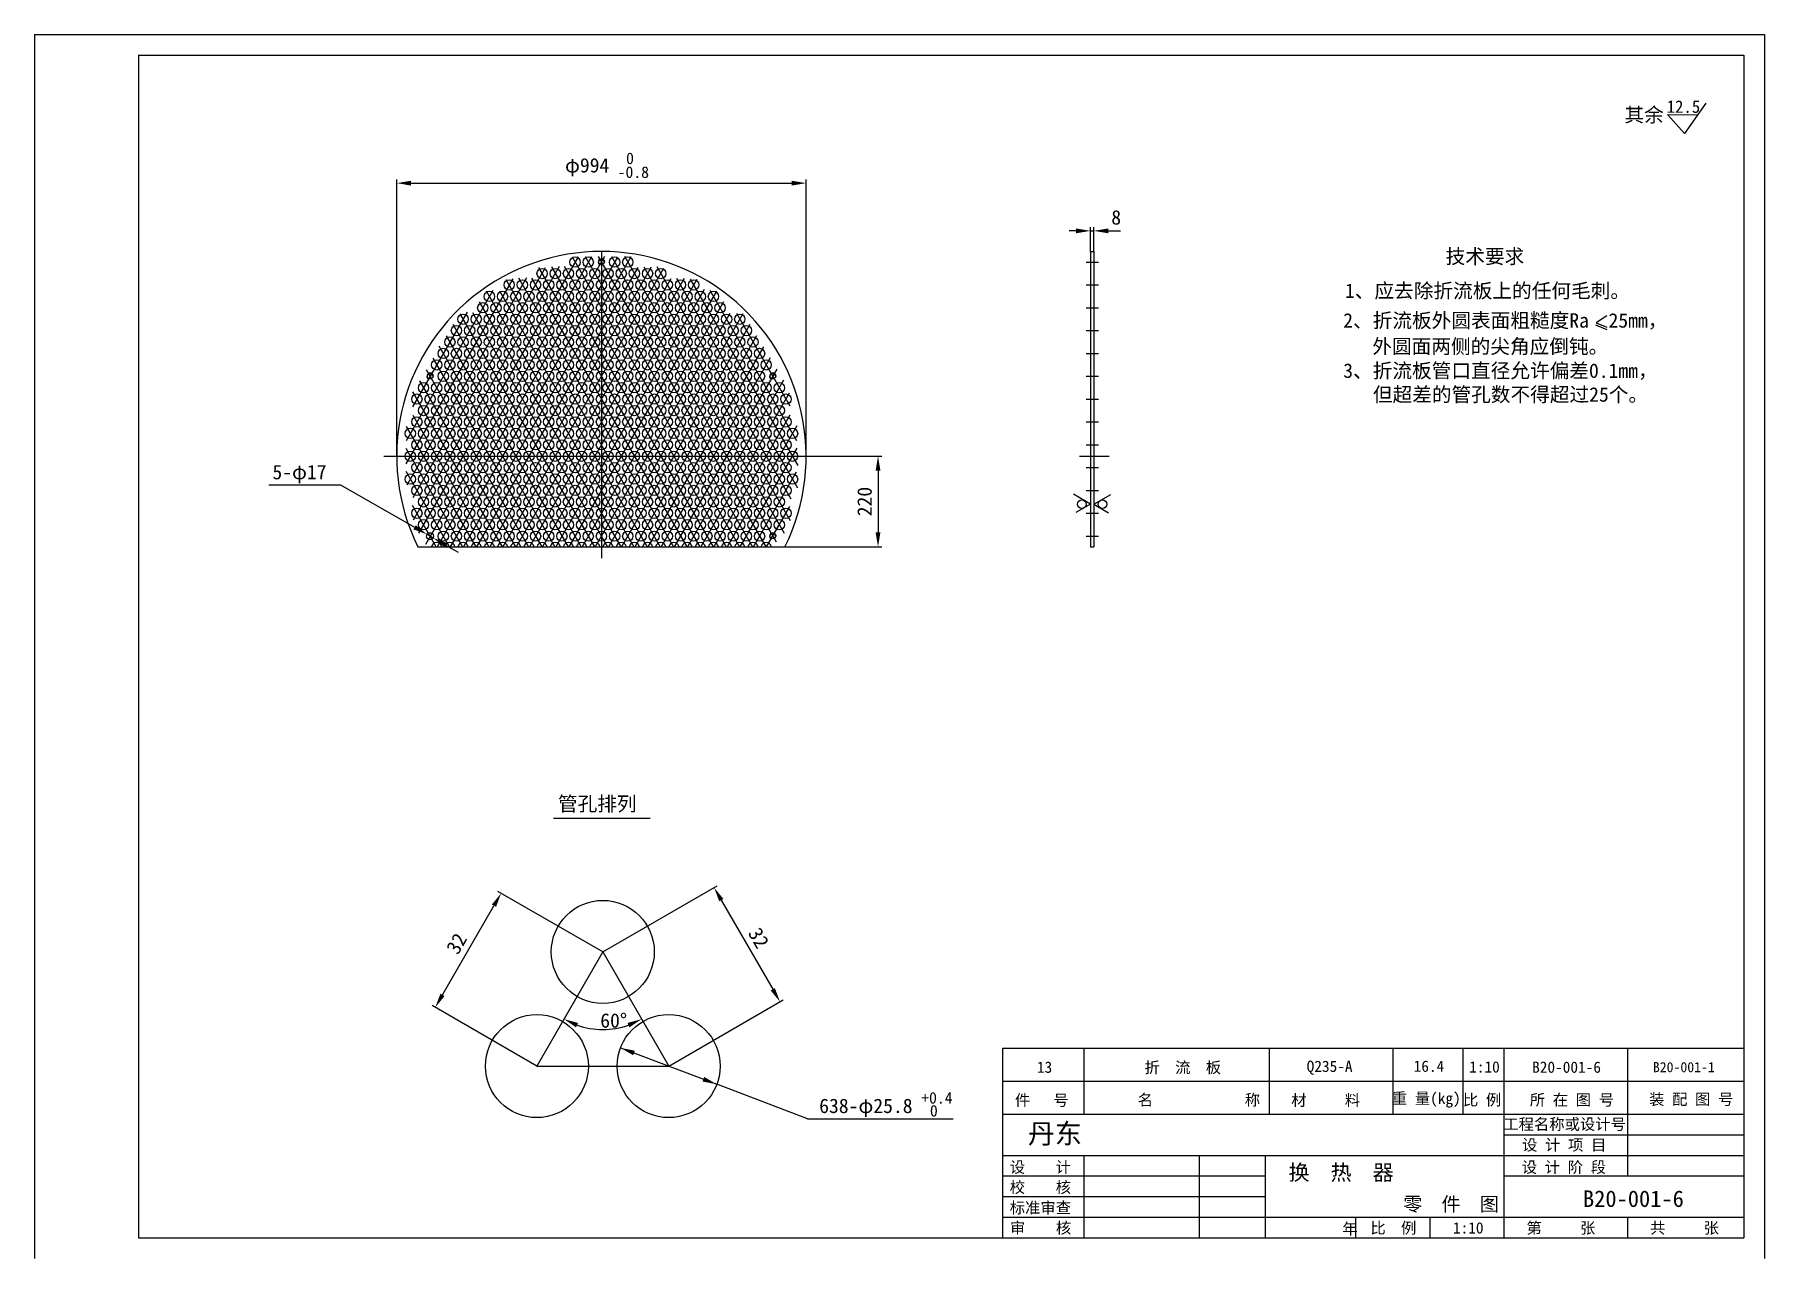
# Model space of a CAD drawing. Extents: x -6305 to 2454, y -6155 to 5940.
# Drawn here: x -1746 to 2454, y -3582 to -612 of the extents above; entities that cross this region are included whole.
import ezdxf

# ---------------------------------------------------------------- set-up
doc = ezdxf.new("R2010")
doc.units = 0
doc.header["$LTSCALE"] = 50
doc.header["$MEASUREMENT"] = 0
doc.linetypes.add('CENTER', pattern=[50.8, 31.75, -6.35, 6.35, -6.35])
doc.layers.get('0').update_dxf_attribs({"linetype": 'CONTINUOUS'})
doc.layers.get('DEFPOINTS').update_dxf_attribs({"linetype": 'CONTINUOUS'})
doc.styles.add('CZJ', font='SIMFANG.TTF')
doc.styles.get("Standard").update_dxf_attribs({"font": 'SIMFANG.TTF'})
doc.styles.add('style1', font='SIMFANG.TTF')
doc.styles.add('yu', font='SIMKAI.TTF')
doc.dimstyles.get("Standard").update_dxf_attribs({"dimtxt": 35, "dimasz": 35, "dimexe": 10, "dimexo": 0, "dimgap": 5, "dimtad": 1, "dimdec": 0, "dimzin": 0, "dimdsep": 46, "dimtxsty": 'Standard', "dimcen": 0.09, "dimadec": 0, "dimazin": 0, "dimtfac": 1, "dimtdec": 0, "dimtofl": 0, "dimtmove": 0, "dimatfit": 3, "dimfxl": 0, "dimtolj": 1, "dimtzin": 0, "dimarcsym": 0})

# ---------------------------------------------------------------- blocks, each defined once
blk = doc.blocks.new('*D79')
at = {"color": 0, "lineweight": -2}
for p, q in [((126.9, -1634.9), (310.5, -1634.9)), ((301.5, -1669.9), (301.5, -1819.9)), ((75.6, -1854.9), (310.5, -1854.9))]:
    blk.add_line(p, q, dxfattribs=at)
at = {"color": 0}
for points in [[(295.7, -1669.9), (307.3, -1669.9), (301.5, -1634.9)], [(295.7, -1819.9), (307.3, -1819.9), (301.5, -1854.9)]]:
    blk.add_solid(points, dxfattribs=at)
at = {"layer": 'DEFPOINTS', "color": 0}
for p in [(126.9, -1634.9), (75.6, -1854.9), (301.5, -1854.9)]:
    blk.add_point(p, dxfattribs=at)
at = {"color": 0, "insert": (269, -1744.9), "char_height": 35, "attachment_point": 5, "rotation": 90, "style": 'yu'}
blk.add_mtext('\\A1;220', dxfattribs=at)

msp = doc.modelspace()

# ---------------------------------------------------------------- linework, layer by layer
at = {"color": 2}
for p, q in [((-1746.4, -611.7), (2453.6, -611.7)), ((-1746.4, -611.7), (-1746.4, -3581.7)), ((2453.6, -611.7), (2453.6, -3581.7)), ((2311.1, -777.8), (2259.7, -851.7)), ((2218.5, -805.9), (2259.7, -851.7)), ((2218.5, -805.9), (2291.5, -806)), ((801.1, -3071.7), (801.1, -3231.7)), ((1251.1, -3071.7), (1251.1, -3231.7)), ((1551.1, -3071.7), (1551.1, -3231.7)), ((1721.4, -3071.7), (1721.4, -3231.7)), ((1821.1, -3071.7), (1821.1, -3231.7)), ((2121.1, -3071.7), (2121.1, -3231.7)), ((603.6, -3151.7), (2403.6, -3151.7)), ((1821.1, -3231.7), (1821.1, -3531.7)), ((2121.1, -3231.7), (2121.1, -3381.7)), ((1821.1, -3281.7), (2403.6, -3281.7)), ((603.6, -3331.7), (2403.6, -3331.7)), ((801.1, -3331.7), (801.1, -3531.7)), ((1081.1, -3331.7), (1081.1, -3531.7)), ((1241.1, -3331.7), (1241.1, -3531.7)), ((603.6, -3381.7), (1241.1, -3381.7)), ((1821.1, -3381.7), (2403.6, -3381.7)), ((603.6, -3431.7), (1241.1, -3431.7)), ((603.6, -3481.7), (2403.6, -3481.7)), ((1461.1, -3481.7), (1461.1, -3531.7)), ((1641.1, -3481.7), (1641.1, -3531.7)), ((2121.1, -3481.7), (2121.1, -3531.7))]:
    msp.add_line(p, q, dxfattribs=at)
at = {"color": 1}
for p, q in [((-1493.9, -661.7), (2403.6, -661.7)), ((-1493.9, -661.7), (-1493.9, -3531.7)), ((2403.6, -661.7), (2403.6, -3531.7)), ((817.4, -1137.9), (817.4, -1854.9)), ((817.4, -1137.9), (825.4, -1137.9)), ((825.4, -1137.9), (825.4, -1854.9)), ((-815.7, -1854.9), (75.6, -1854.9)), ((817.4, -1854.9), (825.4, -1854.9)), ((603.6, -3071.7), (2403.6, -3071.7)), ((603.6, -3071.7), (603.6, -3531.7)), ((603.6, -3231.7), (2403.6, -3231.7)), ((-1493.9, -3531.7), (2403.6, -3531.7)), ((601.1, -3531.7), (2403.6, -3531.7)), ((601.1, -3531.7), (2403.6, -3531.7))]:
    msp.add_line(p, q, dxfattribs=at)
at = {"color": 4}
for p, q in [((-867.1, -1634.9), (-867.1, -963.1)), ((126.9, -1634.9), (126.9, -963.1)), ((-832.1, -972.1), (91.9, -972.1)), ((782.4, -1088), (765.3, -1088)), ((817.4, -1137.9), (817.4, -1079)), ((817.4, -1088), (825.4, -1088)), ((825.4, -1137.9), (825.4, -1079)), ((860.4, -1088), (890, -1088)), ((-472.4, -1174.7), (-827.5, -1789.7)), ((-426.7, -1151), (-813.9, -1821.7)), ((-394.5, -1150.7), (-797.6, -1848.8)), ((-362.3, -1150.2), (-769.1, -1854.9)), ((-331, -1151.5), (-737.1, -1854.9)), ((-298.9, -1151.3), (-705.1, -1854.9)), ((-491.3, -1175.5), (-99.1, -1854.9)), ((-460.4, -1173.5), (-67.1, -1854.9)), ((-441.3, -1151.3), (-35.1, -1854.9)), ((-409.7, -1150.5), (-3.1, -1854.9)), ((-377.7, -1150.5), (28.9, -1854.9)), ((-345.8, -1150.3), (53.9, -1842.6)), ((-314.2, -1149.7), (73.9, -1821.9)), ((-267.5, -1175.2), (88.2, -1791.2)), ((-235.8, -1174.6), (89.4, -1737.9)), ((806.6, -1163.7), (836.6, -1163.7)), ((-585.5, -1204.3), (-844.7, -1653.3)), ((-552.3, -1202.3), (-842.5, -1704.9)), ((-506.3, -1178), (-828.2, -1735.5)), ((-281.6, -1176.7), (-673.1, -1854.9)), ((-249.3, -1176.3), (-641.1, -1854.9)), ((-219, -1179.2), (-609.1, -1854.9)), ((-601.9, -1205.7), (-227.1, -1854.9)), ((-201.4, -1204.2), (-577.1, -1854.9)), ((-571.8, -1202.3), (-195.1, -1854.9)), ((-168.9, -1203.3), (-545.1, -1854.9)), ((-539.7, -1202.6), (-163.1, -1854.9)), ((-522.5, -1176.8), (-131.1, -1854.9)), ((-138.3, -1205.7), (-513.1, -1854.9)), ((-187.7, -1202.4), (106.1, -1711.4)), ((-154.3, -1204.9), (106.8, -1657.2)), ((-634, -1233), (-844.5, -1597.4)), ((-666.6, -1259.9), (-323.1, -1854.9)), ((-650, -1233.2), (-291.1, -1854.9)), ((-617.7, -1233.6), (-259.1, -1854.9)), ((-120.3, -1229.9), (-481.1, -1854.9)), ((-90.7, -1234.1), (-449.1, -1854.9)), ((-106.8, -1231.8), (103.8, -1596.6)), ((806.6, -1219.2), (836.6, -1219.2)), ((-696.4, -1285.6), (-829, -1515.3)), ((-713.8, -1288.9), (-387.1, -1854.9)), ((-683.2, -1286.4), (-355.1, -1854.9)), ((-73.9, -1260.5), (-417.1, -1854.9)), ((-58, -1288.4), (-385.1, -1854.9)), ((-26.4, -1289), (-353.1, -1854.9)), ((-42.3, -1288), (87.5, -1512.9)), ((806.6, -1274.6), (836.6, -1274.6)), ((-747, -1342.3), (-451.1, -1854.9)), ((-731.1, -1314.3), (-419.1, -1854.9)), ((-9.7, -1315.5), (-321.1, -1854.9)), ((6.5, -1342.9), (-289.1, -1854.9)), ((806.6, -1330), (836.6, -1330)), ((-764.6, -1367.3), (-483.1, -1854.9)), ((23.2, -1369.3), (-257.1, -1854.9)), ((806.6, -1385.5), (836.6, -1385.5)), ((-795.4, -1424.8), (-547.1, -1854.9)), ((-779.5, -1396.9), (-515.1, -1854.9)), ((39.9, -1395.9), (-225.1, -1854.9)), ((55.9, -1423.6), (-193.1, -1854.9)), ((-811.6, -1452.2), (-579.1, -1854.9)), ((72.3, -1450.6), (-161.1, -1854.9)), ((806.6, -1440.9), (836.6, -1440.9)), ((-828.5, -1478.2), (-611.1, -1854.9)), ((86.1, -1482.2), (-129.1, -1854.9)), ((806.6, -1496.3), (836.6, -1496.3)), ((-827.6, -1535.3), (-643.1, -1854.9)), ((87.5, -1535.2), (-97.1, -1854.9)), ((806.6, -1551.7), (836.6, -1551.7)), ((-843.9, -1562.4), (-675.1, -1854.9)), ((104.3, -1561.5), (-65.1, -1854.9)), ((-845.2, -1615.6), (-707.1, -1854.9)), ((-33.1, -1854.9), (105.4, -1615)), ((806.6, -1607.2), (836.6, -1607.2)), ((-739.1, -1854.9), (-844.5, -1672.3)), ((-1.1, -1854.9), (103.8, -1673.1)), ((806.6, -1662.6), (836.6, -1662.6)), ((-1177.6, -1704.4), (-1003.6, -1704.4)), ((-1003.6, -1704.4), (-823.8, -1807.3)), ((806.6, -1718), (836.6, -1718)), ((-771.1, -1854.9), (-829, -1754.4)), ((30.9, -1854.9), (87.5, -1756.8)), ((817.4, -1751), (776.4, -1727.3)), ((817.4, -1751), (781.5, -1771.7)), ((825.4, -1751.3), (866.5, -1727.6)), ((825.4, -1751.3), (861.3, -1772.1)), ((806.6, -1773.4), (836.6, -1773.4)), ((-778.7, -1833.1), (-793.4, -1824.6)), ((806.6, -1828.9), (836.6, -1828.9)), ((-748.3, -1850.5), (-717.9, -1867.8)), ((-486.1, -2513.2), (-251.6, -2513.2)), ((-366.8, -2837.8), (-88.7, -2677.3)), ((-756, -2942.2), (-631, -2725.7)), ((-366.8, -2837.8), (-621.3, -2690.9)), ((-79, -2712.1), (46, -2928.6)), ((-366.8, -2837.8), (-526.8, -3115)), ((-366.8, -2837.8), (-206.8, -3115)), ((-526.8, -3115), (-781.3, -2968)), ((-206.8, -3115), (71.3, -2954.4)), ((-323.7, -3070.8), (-89.9, -3159.2)), ((-526.8, -3115), (-206.8, -3115)), ((130.6, -3242.6), (-89.9, -3159.2)), ((130.6, -3242.6), (483.6, -3242.6))]:
    msp.add_line(p, q, dxfattribs=at)
at = {"color": 2, "linetype": 'CENTER', "ltscale": 5}
for p, q in [((-370.1, -1137.9), (-370.1, -1882.1)), ((-898.1, -1634.9), (158, -1634.9)), ((790.6, -1634.9), (862.5, -1634.9))]:
    msp.add_line(p, q, dxfattribs=at)
at = {"color": 2, "lineweight": 30}
for p, q in [((2071.1, -1294.5), (2045.5, -1311.3)), ((2043.6, -1316), (2071.1, -1327.1)), ((2045.5, -1311.3), (2071.1, -1321.7))]:
    msp.add_line(p, q, dxfattribs=at)
at = {"color": 1}
for centre, radius in [((-434.1, -1163.7), 12.5), ((-402.1, -1163.7), 12.5), ((-370.1, -1163.7), 6.5), ((-338.1, -1163.7), 12.5), ((-306.1, -1163.7), 12.5), ((-594.1, -1219.2), 12.5), ((-562.1, -1219.2), 12.5), ((-530.1, -1219.2), 12.5), ((-514.1, -1191.5), 12.5), ((-498.1, -1219.2), 12.5), ((-482.1, -1191.5), 12.5), ((-466.1, -1219.2), 12.5), ((-450.1, -1191.5), 12.5), ((-434.1, -1219.2), 12.5), ((-418.1, -1191.5), 12.5), ((-402.1, -1219.2), 12.5), ((-386.1, -1191.5), 12.5), ((-370.1, -1219.2), 12.5), ((-354.1, -1191.5), 12.5), ((-338.1, -1219.2), 12.5), ((-322.1, -1191.5), 12.5), ((-306.1, -1219.2), 12.5), ((-290.1, -1191.5), 12.5), ((-274.1, -1219.2), 12.5), ((-258.1, -1191.5), 12.5), ((-242.1, -1219.2), 12.5), ((-226.1, -1191.5), 12.5), ((-210.1, -1219.2), 12.5), ((-178.1, -1219.2), 12.5), ((-146.1, -1219.2), 12.5), ((-642.1, -1246.9), 12.5), ((-610.1, -1246.9), 12.5), ((-578.1, -1246.9), 12.5), ((-546.1, -1246.9), 12.5), ((-514.1, -1246.9), 12.5), ((-482.1, -1246.9), 12.5), ((-450.1, -1246.9), 12.5), ((-418.1, -1246.9), 12.5), ((-386.1, -1246.9), 12.5), ((-354.1, -1246.9), 12.5), ((-322.1, -1246.9), 12.5), ((-290.1, -1246.9), 12.5), ((-258.1, -1246.9), 12.5), ((-226.1, -1246.9), 12.5), ((-194.1, -1246.9), 12.5), ((-162.1, -1246.9), 12.5), ((-130.1, -1246.9), 12.5), ((-98.1, -1246.9), 12.5), ((-706.1, -1302.3), 12.5), ((-674.1, -1302.3), 12.5), ((-658.1, -1274.6), 12.5), ((-642.1, -1302.3), 12.5), ((-626.1, -1274.6), 12.5), ((-610.1, -1302.3), 12.5), ((-594.1, -1274.6), 12.5), ((-578.1, -1302.3), 12.5), ((-562.1, -1274.6), 12.5), ((-546.1, -1302.3), 12.5), ((-530.1, -1274.6), 12.5), ((-514.1, -1302.3), 12.5), ((-498.1, -1274.6), 12.5), ((-482.1, -1302.3), 12.5), ((-466.1, -1274.6), 12.5), ((-450.1, -1302.3), 12.5), ((-434.1, -1274.6), 12.5), ((-418.1, -1302.3), 12.5), ((-402.1, -1274.6), 12.5), ((-386.1, -1302.3), 12.5), ((-370.1, -1274.6), 12.5), ((-354.1, -1302.3), 12.5), ((-338.1, -1274.6), 12.5), ((-322.1, -1302.3), 12.5), ((-306.1, -1274.6), 12.5), ((-290.1, -1302.3), 12.5), ((-274.1, -1274.6), 12.5), ((-258.1, -1302.3), 12.5), ((-242.1, -1274.6), 12.5), ((-226.1, -1302.3), 12.5), ((-210.1, -1274.6), 12.5), ((-194.1, -1302.3), 12.5), ((-178.1, -1274.6), 12.5), ((-162.1, -1302.3), 12.5), ((-146.1, -1274.6), 12.5), ((-130.1, -1302.3), 12.5), ((-114.1, -1274.6), 12.5), ((-98.1, -1302.3), 12.5), ((-82.1, -1274.6), 12.5), ((-66.1, -1302.3), 12.5), ((-34.1, -1302.3), 12.5), ((-722.1, -1330), 12.5), ((-690.1, -1330), 12.5), ((-658.1, -1330), 12.5), ((-626.1, -1330), 12.5), ((-594.1, -1330), 12.5), ((-562.1, -1330), 12.5), ((-530.1, -1330), 12.5), ((-498.1, -1330), 12.5), ((-466.1, -1330), 12.5), ((-434.1, -1330), 12.5), ((-402.1, -1330), 12.5), ((-370.1, -1330), 12.5), ((-338.1, -1330), 12.5), ((-306.1, -1330), 12.5), ((-274.1, -1330), 12.5), ((-242.1, -1330), 12.5), ((-210.1, -1330), 12.5), ((-178.1, -1330), 12.5), ((-146.1, -1330), 12.5), ((-114.1, -1330), 12.5), ((-82.1, -1330), 12.5), ((-50.1, -1330), 12.5), ((-18.1, -1330), 12.5), ((-754.1, -1385.5), 12.5), ((-738.1, -1357.7), 12.5), ((-722.1, -1385.5), 12.5), ((-706.1, -1357.7), 12.5), ((-690.1, -1385.5), 12.5), ((-674.1, -1357.7), 12.5), ((-658.1, -1385.5), 12.5), ((-642.1, -1357.7), 12.5), ((-626.1, -1385.5), 12.5), ((-610.1, -1357.7), 12.5), ((-594.1, -1385.5), 12.5), ((-578.1, -1357.7), 12.5), ((-562.1, -1385.5), 12.5), ((-546.1, -1357.7), 12.5), ((-530.1, -1385.5), 12.5), ((-514.1, -1357.7), 12.5), ((-498.1, -1385.5), 12.5), ((-482.1, -1357.7), 12.5), ((-466.1, -1385.5), 12.5), ((-450.1, -1357.7), 12.5), ((-434.1, -1385.5), 12.5), ((-418.1, -1357.7), 12.5), ((-402.1, -1385.5), 12.5), ((-386.1, -1357.7), 12.5), ((-370.1, -1385.5), 12.5), ((-354.1, -1357.7), 12.5), ((-338.1, -1385.5), 12.5), ((-322.1, -1357.7), 12.5), ((-306.1, -1385.5), 12.5), ((-290.1, -1357.7), 12.5), ((-274.1, -1385.5), 12.5), ((-258.1, -1357.7), 12.5), ((-242.1, -1385.5), 12.5), ((-226.1, -1357.7), 12.5), ((-210.1, -1385.5), 12.5), ((-194.1, -1357.7), 12.5), ((-178.1, -1385.5), 12.5), ((-162.1, -1357.7), 12.5), ((-146.1, -1385.5), 12.5), ((-130.1, -1357.7), 12.5), ((-114.1, -1385.5), 12.5), ((-98.1, -1357.7), 12.5), ((-82.1, -1385.5), 12.5), ((-66.1, -1357.7), 12.5), ((-50.1, -1385.5), 12.5), ((-34.1, -1357.7), 12.5), ((-18.1, -1385.5), 12.5), ((-2.1, -1357.7), 12.5), ((13.9, -1385.5), 12.5), ((-770.1, -1413.2), 12.5), ((-738.1, -1413.2), 12.5), ((-706.1, -1413.2), 12.5), ((-674.1, -1413.2), 12.5), ((-642.1, -1413.2), 12.5), ((-610.1, -1413.2), 12.5), ((-578.1, -1413.2), 12.5), ((-546.1, -1413.2), 12.5), ((-514.1, -1413.2), 12.5), ((-482.1, -1413.2), 12.5), ((-450.1, -1413.2), 12.5), ((-418.1, -1413.2), 12.5), ((-386.1, -1413.2), 12.5), ((-354.1, -1413.2), 12.5), ((-322.1, -1413.2), 12.5), ((-290.1, -1413.2), 12.5), ((-258.1, -1413.2), 12.5), ((-226.1, -1413.2), 12.5), ((-194.1, -1413.2), 12.5), ((-162.1, -1413.2), 12.5), ((-130.1, -1413.2), 12.5), ((-98.1, -1413.2), 12.5), ((-66.1, -1413.2), 12.5), ((-34.1, -1413.2), 12.5), ((-2.1, -1413.2), 12.5), ((29.9, -1413.2), 12.5), ((-802.1, -1468.6), 12.5), ((-786.1, -1440.9), 6.5), ((-770.1, -1468.6), 12.5), ((-754.1, -1440.9), 12.5), ((-738.1, -1468.6), 12.5), ((-722.1, -1440.9), 12.5), ((-706.1, -1468.6), 12.5), ((-690.1, -1440.9), 12.5), ((-674.1, -1468.6), 12.5), ((-658.1, -1440.9), 12.5), ((-642.1, -1468.6), 12.5), ((-626.1, -1440.9), 12.5), ((-610.1, -1468.6), 12.5), ((-594.1, -1440.9), 12.5), ((-578.1, -1468.6), 12.5), ((-562.1, -1440.9), 12.5), ((-546.1, -1468.6), 12.5), ((-530.1, -1440.9), 12.5), ((-514.1, -1468.6), 12.5), ((-498.1, -1440.9), 12.5), ((-482.1, -1468.6), 12.5), ((-466.1, -1440.9), 12.5), ((-450.1, -1468.6), 12.5), ((-434.1, -1440.9), 12.5), ((-418.1, -1468.6), 12.5), ((-402.1, -1440.9), 12.5), ((-386.1, -1468.6), 12.5), ((-370.1, -1440.9), 12.5), ((-354.1, -1468.6), 12.5), ((-338.1, -1440.9), 12.5), ((-322.1, -1468.6), 12.5), ((-306.1, -1440.9), 12.5), ((-290.1, -1468.6), 12.5), ((-274.1, -1440.9), 12.5), ((-258.1, -1468.6), 12.5), ((-242.1, -1440.9), 12.5), ((-226.1, -1468.6), 12.5), ((-210.1, -1440.9), 12.5), ((-194.1, -1468.6), 12.5), ((-178.1, -1440.9), 12.5), ((-162.1, -1468.6), 12.5), ((-146.1, -1440.9), 12.5), ((-130.1, -1468.6), 12.5), ((-114.1, -1440.9), 12.5), ((-98.1, -1468.6), 12.5), ((-82.1, -1440.9), 12.5), ((-66.1, -1468.6), 12.5), ((-50.1, -1440.9), 12.5), ((-34.1, -1468.6), 12.5), ((-18.1, -1440.9), 12.5), ((-2.1, -1468.6), 12.5), ((13.9, -1440.9), 12.5), ((29.9, -1468.6), 12.5), ((45.9, -1440.9), 6.5), ((61.9, -1468.6), 12.5), ((-818.1, -1496.3), 12.5), ((-802.1, -1524), 12.5), ((-786.1, -1496.3), 12.5), ((-770.1, -1524), 12.5), ((-754.1, -1496.3), 12.5), ((-738.1, -1524), 12.5), ((-722.1, -1496.3), 12.5), ((-706.1, -1524), 12.5), ((-690.1, -1496.3), 12.5), ((-674.1, -1524), 12.5), ((-658.1, -1496.3), 12.5), ((-642.1, -1524), 12.5), ((-626.1, -1496.3), 12.5), ((-610.1, -1524), 12.5), ((-594.1, -1496.3), 12.5), ((-578.1, -1524), 12.5), ((-562.1, -1496.3), 12.5), ((-546.1, -1524), 12.5), ((-530.1, -1496.3), 12.5), ((-514.1, -1524), 12.5), ((-498.1, -1496.3), 12.5), ((-482.1, -1524), 12.5), ((-466.1, -1496.3), 12.5), ((-450.1, -1524), 12.5), ((-434.1, -1496.3), 12.5), ((-418.1, -1524), 12.5), ((-402.1, -1496.3), 12.5), ((-386.1, -1524), 12.5), ((-370.1, -1496.3), 12.5), ((-354.1, -1524), 12.5), ((-338.1, -1496.3), 12.5), ((-322.1, -1524), 12.5), ((-306.1, -1496.3), 12.5), ((-290.1, -1524), 12.5), ((-274.1, -1496.3), 12.5), ((-258.1, -1524), 12.5), ((-242.1, -1496.3), 12.5), ((-226.1, -1524), 12.5), ((-210.1, -1496.3), 12.5), ((-194.1, -1524), 12.5), ((-178.1, -1496.3), 12.5), ((-162.1, -1524), 12.5), ((-146.1, -1496.3), 12.5), ((-130.1, -1524), 12.5), ((-114.1, -1496.3), 12.5), ((-98.1, -1524), 12.5), ((-82.1, -1496.3), 12.5), ((-66.1, -1524), 12.5), ((-50.1, -1496.3), 12.5), ((-34.1, -1524), 12.5), ((-18.1, -1496.3), 12.5), ((-2.1, -1524), 12.5), ((13.9, -1496.3), 12.5), ((29.9, -1524), 12.5), ((45.9, -1496.3), 12.5), ((61.9, -1524), 12.5), ((77.9, -1496.3), 12.5), ((-818.1, -1551.7), 12.5), ((-786.1, -1551.7), 12.5), ((-754.1, -1551.7), 12.5), ((-722.1, -1551.7), 12.5), ((-690.1, -1551.7), 12.5), ((-658.1, -1551.7), 12.5), ((-626.1, -1551.7), 12.5), ((-594.1, -1551.7), 12.5), ((-562.1, -1551.7), 12.5), ((-530.1, -1551.7), 12.5), ((-498.1, -1551.7), 12.5), ((-466.1, -1551.7), 12.5), ((-434.1, -1551.7), 12.5), ((-402.1, -1551.7), 12.5), ((-370.1, -1551.7), 12.5), ((-338.1, -1551.7), 12.5), ((-306.1, -1551.7), 12.5), ((-274.1, -1551.7), 12.5), ((-242.1, -1551.7), 12.5), ((-210.1, -1551.7), 12.5), ((-178.1, -1551.7), 12.5), ((-146.1, -1551.7), 12.5), ((-114.1, -1551.7), 12.5), ((-82.1, -1551.7), 12.5), ((-50.1, -1551.7), 12.5), ((-18.1, -1551.7), 12.5), ((13.9, -1551.7), 12.5), ((45.9, -1551.7), 12.5), ((77.9, -1551.7), 12.5), ((-834.1, -1579.4), 12.5), ((-818.1, -1607.2), 12.5), ((-802.1, -1579.4), 12.5), ((-786.1, -1607.2), 12.5), ((-770.1, -1579.4), 12.5), ((-754.1, -1607.2), 12.5), ((-738.1, -1579.4), 12.5), ((-722.1, -1607.2), 12.5), ((-706.1, -1579.4), 12.5), ((-690.1, -1607.2), 12.5), ((-674.1, -1579.4), 12.5), ((-658.1, -1607.2), 12.5), ((-642.1, -1579.4), 12.5), ((-626.1, -1607.2), 12.5), ((-610.1, -1579.4), 12.5), ((-594.1, -1607.2), 12.5), ((-578.1, -1579.4), 12.5), ((-562.1, -1607.2), 12.5), ((-546.1, -1579.4), 12.5), ((-530.1, -1607.2), 12.5), ((-514.1, -1579.4), 12.5), ((-498.1, -1607.2), 12.5), ((-482.1, -1579.4), 12.5), ((-466.1, -1607.2), 12.5), ((-450.1, -1579.4), 12.5), ((-434.1, -1607.2), 12.5), ((-418.1, -1579.4), 12.5), ((-402.1, -1607.2), 12.5), ((-386.1, -1579.4), 12.5), ((-370.1, -1607.2), 12.5), ((-354.1, -1579.4), 12.5), ((-338.1, -1607.2), 12.5), ((-322.1, -1579.4), 12.5), ((-306.1, -1607.2), 12.5), ((-290.1, -1579.4), 12.5), ((-274.1, -1607.2), 12.5), ((-258.1, -1579.4), 12.5), ((-242.1, -1607.2), 12.5), ((-226.1, -1579.4), 12.5), ((-210.1, -1607.2), 12.5), ((-194.1, -1579.4), 12.5), ((-178.1, -1607.2), 12.5), ((-162.1, -1579.4), 12.5), ((-146.1, -1607.2), 12.5), ((-130.1, -1579.4), 12.5), ((-114.1, -1607.2), 12.5), ((-98.1, -1579.4), 12.5), ((-82.1, -1607.2), 12.5), ((-66.1, -1579.4), 12.5), ((-50.1, -1607.2), 12.5), ((-34.1, -1579.4), 12.5), ((-18.1, -1607.2), 12.5), ((-2.1, -1579.4), 12.5), ((13.9, -1607.2), 12.5), ((29.9, -1579.4), 12.5), ((45.9, -1607.2), 12.5), ((61.9, -1579.4), 12.5), ((77.9, -1607.2), 12.5), ((93.9, -1579.4), 12.5), ((-834.1, -1634.9), 12.5), ((-802.1, -1634.9), 12.5), ((-770.1, -1634.9), 12.5), ((-738.1, -1634.9), 12.5), ((-706.1, -1634.9), 12.5), ((-674.1, -1634.9), 12.5), ((-642.1, -1634.9), 12.5), ((-610.1, -1634.9), 12.5), ((-578.1, -1634.9), 12.5), ((-546.1, -1634.9), 12.5), ((-514.1, -1634.9), 12.5), ((-482.1, -1634.9), 12.5), ((-450.1, -1634.9), 12.5), ((-418.1, -1634.9), 12.5), ((-386.1, -1634.9), 12.5), ((-354.1, -1634.9), 12.5), ((-322.1, -1634.9), 12.5), ((-290.1, -1634.9), 12.5), ((-258.1, -1634.9), 12.5), ((-226.1, -1634.9), 12.5), ((-194.1, -1634.9), 12.5), ((-162.1, -1634.9), 12.5), ((-130.1, -1634.9), 12.5), ((-98.1, -1634.9), 12.5), ((-66.1, -1634.9), 12.5), ((-34.1, -1634.9), 12.5), ((-2.1, -1634.9), 12.5), ((29.9, -1634.9), 12.5), ((61.9, -1634.9), 12.5), ((93.9, -1634.9), 12.5), ((-834.1, -1690.3), 12.5), ((-818.1, -1662.6), 12.5), ((-802.1, -1690.3), 12.5), ((-786.1, -1662.6), 12.5), ((-770.1, -1690.3), 12.5), ((-754.1, -1662.6), 12.5), ((-738.1, -1690.3), 12.5), ((-722.1, -1662.6), 12.5), ((-706.1, -1690.3), 12.5), ((-690.1, -1662.6), 12.5), ((-674.1, -1690.3), 12.5), ((-658.1, -1662.6), 12.5), ((-642.1, -1690.3), 12.5), ((-626.1, -1662.6), 12.5), ((-610.1, -1690.3), 12.5), ((-594.1, -1662.6), 12.5), ((-578.1, -1690.3), 12.5), ((-562.1, -1662.6), 12.5), ((-546.1, -1690.3), 12.5), ((-530.1, -1662.6), 12.5), ((-514.1, -1690.3), 12.5), ((-498.1, -1662.6), 12.5), ((-482.1, -1690.3), 12.5), ((-466.1, -1662.6), 12.5), ((-450.1, -1690.3), 12.5), ((-434.1, -1662.6), 12.5), ((-418.1, -1690.3), 12.5), ((-402.1, -1662.6), 12.5), ((-386.1, -1690.3), 12.5), ((-370.1, -1662.6), 12.5), ((-354.1, -1690.3), 12.5), ((-338.1, -1662.6), 12.5), ((-322.1, -1690.3), 12.5), ((-306.1, -1662.6), 12.5), ((-290.1, -1690.3), 12.5), ((-274.1, -1662.6), 12.5), ((-258.1, -1690.3), 12.5), ((-242.1, -1662.6), 12.5), ((-226.1, -1690.3), 12.5), ((-210.1, -1662.6), 12.5), ((-194.1, -1690.3), 12.5), ((-178.1, -1662.6), 12.5), ((-162.1, -1690.3), 12.5), ((-146.1, -1662.6), 12.5), ((-130.1, -1690.3), 12.5), ((-114.1, -1662.6), 12.5), ((-98.1, -1690.3), 12.5), ((-82.1, -1662.6), 12.5), ((-66.1, -1690.3), 12.5), ((-50.1, -1662.6), 12.5), ((-34.1, -1690.3), 12.5), ((-18.1, -1662.6), 12.5), ((-2.1, -1690.3), 12.5), ((13.9, -1662.6), 12.5), ((29.9, -1690.3), 12.5), ((45.9, -1662.6), 12.5), ((61.9, -1690.3), 12.5), ((77.9, -1662.6), 12.5), ((93.9, -1690.3), 12.5), ((-818.1, -1718), 12.5), ((-786.1, -1718), 12.5), ((-754.1, -1718), 12.5), ((-722.1, -1718), 12.5), ((-690.1, -1718), 12.5), ((-658.1, -1718), 12.5), ((-626.1, -1718), 12.5), ((-594.1, -1718), 12.5), ((-562.1, -1718), 12.5), ((-530.1, -1718), 12.5), ((-498.1, -1718), 12.5), ((-466.1, -1718), 12.5), ((-434.1, -1718), 12.5), ((-402.1, -1718), 12.5), ((-370.1, -1718), 12.5), ((-338.1, -1718), 12.5), ((-306.1, -1718), 12.5), ((-274.1, -1718), 12.5), ((-242.1, -1718), 12.5), ((-210.1, -1718), 12.5), ((-178.1, -1718), 12.5), ((-146.1, -1718), 12.5), ((-114.1, -1718), 12.5), ((-82.1, -1718), 12.5), ((-50.1, -1718), 12.5), ((-18.1, -1718), 12.5), ((13.9, -1718), 12.5), ((45.9, -1718), 12.5), ((77.9, -1718), 12.5), ((-818.1, -1773.4), 12.5), ((-802.1, -1745.7), 12.5), ((-786.1, -1773.4), 12.5), ((-770.1, -1745.7), 12.5), ((-754.1, -1773.4), 12.5), ((-738.1, -1745.7), 12.5), ((-722.1, -1773.4), 12.5), ((-706.1, -1745.7), 12.5), ((-690.1, -1773.4), 12.5), ((-674.1, -1745.7), 12.5), ((-658.1, -1773.4), 12.5), ((-642.1, -1745.7), 12.5), ((-626.1, -1773.4), 12.5), ((-610.1, -1745.7), 12.5), ((-594.1, -1773.4), 12.5), ((-578.1, -1745.7), 12.5), ((-562.1, -1773.4), 12.5), ((-546.1, -1745.7), 12.5), ((-530.1, -1773.4), 12.5), ((-514.1, -1745.7), 12.5), ((-498.1, -1773.4), 12.5), ((-482.1, -1745.7), 12.5), ((-466.1, -1773.4), 12.5), ((-450.1, -1745.7), 12.5), ((-434.1, -1773.4), 12.5), ((-418.1, -1745.7), 12.5), ((-402.1, -1773.4), 12.5), ((-386.1, -1745.7), 12.5), ((-370.1, -1773.4), 12.5), ((-354.1, -1745.7), 12.5), ((-338.1, -1773.4), 12.5), ((-322.1, -1745.7), 12.5), ((-306.1, -1773.4), 12.5), ((-290.1, -1745.7), 12.5), ((-274.1, -1773.4), 12.5), ((-258.1, -1745.7), 12.5), ((-242.1, -1773.4), 12.5), ((-226.1, -1745.7), 12.5), ((-210.1, -1773.4), 12.5), ((-194.1, -1745.7), 12.5), ((-178.1, -1773.4), 12.5), ((-162.1, -1745.7), 12.5), ((-146.1, -1773.4), 12.5), ((-130.1, -1745.7), 12.5), ((-114.1, -1773.4), 12.5), ((-98.1, -1745.7), 12.5), ((-82.1, -1773.4), 12.5), ((-66.1, -1745.7), 12.5), ((-50.1, -1773.4), 12.5), ((-34.1, -1745.7), 12.5), ((-18.1, -1773.4), 12.5), ((-2.1, -1745.7), 12.5), ((13.9, -1773.4), 12.5), ((29.9, -1745.7), 12.5), ((45.9, -1773.4), 12.5), ((61.9, -1745.7), 12.5), ((77.9, -1773.4), 12.5), ((-802.1, -1801.1), 12.5), ((-770.1, -1801.1), 12.5), ((-738.1, -1801.1), 12.5), ((-706.1, -1801.1), 12.5), ((-674.1, -1801.1), 12.5), ((-642.1, -1801.1), 12.5), ((-610.1, -1801.1), 12.5), ((-578.1, -1801.1), 12.5), ((-546.1, -1801.1), 12.5), ((-514.1, -1801.1), 12.5), ((-482.1, -1801.1), 12.5), ((-450.1, -1801.1), 12.5), ((-418.1, -1801.1), 12.5), ((-386.1, -1801.1), 12.5), ((-354.1, -1801.1), 12.5), ((-322.1, -1801.1), 12.5), ((-290.1, -1801.1), 12.5), ((-258.1, -1801.1), 12.5), ((-226.1, -1801.1), 12.5), ((-194.1, -1801.1), 12.5), ((-162.1, -1801.1), 12.5), ((-130.1, -1801.1), 12.5), ((-98.1, -1801.1), 12.5), ((-66.1, -1801.1), 12.5), ((-34.1, -1801.1), 12.5), ((-2.1, -1801.1), 12.5), ((29.9, -1801.1), 12.5), ((61.9, -1801.1), 12.5), ((-786.1, -1828.9), 8.5), ((-754.1, -1828.9), 12.5), ((-722.1, -1828.9), 12.5), ((-690.1, -1828.9), 12.5), ((-658.1, -1828.9), 12.5), ((-626.1, -1828.9), 12.5), ((-594.1, -1828.9), 12.5), ((-562.1, -1828.9), 12.5), ((-530.1, -1828.9), 12.5), ((-498.1, -1828.9), 12.5), ((-466.1, -1828.9), 12.5), ((-434.1, -1828.9), 12.5), ((-402.1, -1828.9), 12.5), ((-370.1, -1828.9), 12.5), ((-338.1, -1828.9), 12.5), ((-306.1, -1828.9), 12.5), ((-274.1, -1828.9), 12.5), ((-242.1, -1828.9), 12.5), ((-210.1, -1828.9), 12.5), ((-178.1, -1828.9), 12.5), ((-146.1, -1828.9), 12.5), ((-114.1, -1828.9), 12.5), ((-82.1, -1828.9), 12.5), ((-50.1, -1828.9), 12.5), ((-18.1, -1828.9), 12.5), ((13.9, -1828.9), 12.5), ((45.9, -1828.9), 6.5), ((-366.8, -2837.8), 125), ((-526.8, -3115), 125), ((-206.8, -3115), 125)]:
    msp.add_circle(centre, radius, dxfattribs=at)
at = {"color": 4}
for centre in [(796.6, -1751), (846.3, -1751.3)]:
    msp.add_circle(centre, 10.4, dxfattribs=at)
at = {"color": 1}
for centre, radius, start, end in [((-370.1, -1634.9), 497, 333.7265, 206.2735), ((-770.1, -1856.6), 12.5, 7.828, 172.172), ((-738.1, -1856.6), 12.5, 7.828, 172.172), ((-706.1, -1856.6), 12.5, 7.828, 172.172), ((-674.1, -1856.6), 12.5, 7.828, 172.172), ((-642.1, -1856.6), 12.5, 7.828, 172.172), ((-610.1, -1856.6), 12.5, 7.828, 172.172), ((-578.1, -1856.6), 12.5, 7.828, 172.172), ((-546.1, -1856.6), 12.5, 7.828, 172.172), ((-514.1, -1856.6), 12.5, 7.828, 172.172), ((-482.1, -1856.6), 12.5, 7.828, 172.172), ((-450.1, -1856.6), 12.5, 7.828, 172.172), ((-418.1, -1856.6), 12.5, 7.828, 172.172), ((-386.1, -1856.6), 12.5, 7.828, 172.172), ((-354.1, -1856.6), 12.5, 7.828, 172.172), ((-322.1, -1856.6), 12.5, 7.828, 172.172), ((-290.1, -1856.6), 12.5, 7.828, 172.172), ((-258.1, -1856.6), 12.5, 7.828, 172.172), ((-226.1, -1856.6), 12.5, 7.828, 172.172), ((-194.1, -1856.6), 12.5, 7.828, 172.172), ((-162.1, -1856.6), 12.5, 7.828, 172.172), ((-130.1, -1856.6), 12.5, 7.828, 172.172), ((-98.1, -1856.6), 12.5, 7.828, 172.172), ((-66.1, -1856.6), 12.5, 7.828, 172.172), ((-34.1, -1856.6), 12.5, 7.828, 172.172), ((-2.1, -1856.6), 12.5, 7.828, 172.172), ((29.9, -1856.6), 12.5, 7.828, 172.172)]:
    msp.add_arc(centre, radius, start, end, dxfattribs=at)
at = {"color": 4}
for centre, radius, start, end in [((-370.1, -1163.7), 8, 341.2622, 247.2361), ((-786.1, -1440.9), 8, 341.2622, 247.2361), ((45.9, -1440.9), 8, 341.2622, 247.2361), ((45.9, -1828.9), 8, 341.2622, 247.2361), ((-366.8, -2837.8), 188.4, 250.658, 289.342)]:
    msp.add_arc(centre, radius, start, end, dxfattribs=at)
for points in [[(-832.1, -966.3), (-832.1, -978), (-867.1, -972.1)], [(91.9, -966.3), (91.9, -978), (126.9, -972.1)], [(782.4, -1082.1), (782.4, -1093.8), (817.4, -1088)], [(860.4, -1082.1), (860.4, -1093.8), (825.4, -1088)], [(-820.9, -1802.2), (-826.7, -1812.3), (-793.4, -1824.6)], [(-745.4, -1845.4), (-751.2, -1855.5), (-778.7, -1833.1)], [(-74, -2709.2), (-84.1, -2715), (-96.5, -2681.8)], [(-636.1, -2722.8), (-626, -2728.6), (-613.5, -2695.4)], [(-761.1, -2939.3), (-751, -2945.1), (-773.5, -2972.5)], [(51, -2925.7), (40.9, -2931.5), (63.5, -2958.9)], [(-431.7, -3020.9), (-426.8, -3010.3), (-461, -3001)], [(-306.8, -3010.3), (-302, -3020.9), (-272.6, -3001)], [(-288.9, -3077.7), (-293.1, -3088.6), (-323.7, -3070.8)], [(-120.6, -3141.3), (-124.7, -3152.3), (-89.9, -3159.2)]]:
    msp.add_solid(points, dxfattribs=at)

# ---------------------------------------------------------------- texts
at = {"color": 2}
for s, height, style, p in [('13', 27.3, 'style1', (687.3, -3131.3)), ('  折  流  板', 27.3, 'style1', (911.3, -3131.9)), ('Q235-A', 27.3, 'style1', (1342.2, -3129.1)), ('16.4', 27.3, 'style1', (1602, -3128.9)), ('1:10', 27.3, 'style1', (1736.8, -3130.7)), ('B20-001-6', 27.3, 'style1', (1889.7, -3131.2)), ('B20-001-1', 24.57, 'style1', (2182.8, -3129.8)), ('件   号', 27.3, 'style1', (633.9, -3211.3)), ('名            称', 27.297, 'style1', (931.9, -3210.7)), ('材     料', 27.3, 'style1', (1304.7, -3211.3)), ('重 量(kg)', 27.3, 'style1', (1549, -3206.8)), ('比 例', 27.3, 'style1', (1721.7, -3210.5)), ('所 在 图 号', 27.3, 'style1', (1884, -3210.5)), ('装 配 图 号', 27.3, 'style1', (2173.7, -3209)), ('丹东', 48, 'style1', (665.4, -3302.7)), ('工程名称或设计号', 27.3, 'style1', (1819.6, -3269.5)), ('设 计 项 目', 27.3, 'style1', (1865.2, -3319.9)), ('设    计', 27.3, 'style1', (621.3, -3373.8)), (' 换  热  器', 37.5, 'CZJ', (1272.6, -3391.8)), ('设 计 阶 段', 27.3, 'style1', (1864.5, -3373.9)), ('校    核', 27.3, 'style1', (621.3, -3422.7)), ('标准审查', 27.3, 'style1', (621.3, -3472.4)), ('零  件  图', 34.12, 'CZJ', (1576.6, -3466.9)), ('B20-001-6', 40, 'style1', (2013.1, -3456.8)), ('审    核', 27.3, 'style1', (621.7, -3521.3)), ('年', 27.3, 'style1', (1428.7, -3523.3)), ('比  例', 27.3, 'style1', (1496.9, -3521.4)), ('1:10', 27.3, 'style1', (1697.4, -3521.3)), ('第     张', 27.3, 'style1', (1876, -3521.4)), ('共     张', 27.3, 'style1', (2176, -3521.4))]:
    msp.add_text(s, height=height, dxfattribs=dict(at, style=style)).set_placement(p)
at = {"color": 2, "insert": (2161.6, -808.2), "char_height": 34.98, "attachment_point": 5, "style": 'style1'}
msp.add_mtext('其余', dxfattribs=at)
at = {"color": 4, "linetype": 'ByBlock', "insert": (2257, -786.7), "char_height": 30, "attachment_point": 5, "style": 'style1'}
msp.add_mtext('{\\fFangSong_GB2312|b0|i0|c134|p49;12.5}', dxfattribs=at)
at = {"color": 4, "attachment_point": 5}
for s, insert, char_height, style in [('φ994', (-404.7, -933.6), 35, 'CZJ'), ('0', (-300.7, -912.2), 28, 'CZJ'), ('-0.8', (-292.6, -945.7), 27.98, 'CZJ'), ('\\A1;8', (879.8, -1055.5), 35, 'yu'), ('5-φ17', (-1103.2, -1678.1), 35, 'CZJ'), ('管孔排列', (-380.1, -2480.3), 34.98, 'yu'), ('\\A1;60°', (-340.3, -3004.6), 35, 'yu'), ('+0.4', (444.4, -3192.3), 28, 'CZJ'), ('638-φ25.8', (272, -3216.2), 35, 'CZJ')]:
    msp.add_mtext(s, dxfattribs=dict(at, insert=insert, char_height=char_height, style=style))
at = {"color": 2, "char_height": 35, "width": 2930.331, "attachment_point": 1}
for s, insert, style in [('技术要求', (1679.6, -1132.4), 'yu'), ('1、应去除折流板上的任何毛刺。', (1435.2, -1215.7), 'yu'), ('2、折流板外圆表面粗糙度Ra  25mm， \\P ', (1431, -1287.8), 'yu'), ('外圆面两侧的尖角应倒钝。\\P ', (1501.7, -1350.7), 'yu'), ('3、折流板管口直径允许偏差0.1mm， \\P ', (1431, -1409.7), 'CZJ'), ('但超差的管孔数不得超过25个。\\P ', (1503, -1467.5), 'CZJ')]:
    msp.add_mtext(s, dxfattribs=dict(at, insert=insert, style=style))
at = {"color": 4, "char_height": 35, "attachment_point": 5, "style": 'yu'}
for insert, rotation in [((-721.7, -2817.7), 60), ((11.6, -2804.1), 300)]:
    msp.add_mtext('\\A1;32', dxfattribs=dict(at, insert=insert, rotation=rotation))
at = {"color": 4, "insert": (437, -3223.6), "char_height": 28, "attachment_point": 5}
msp.add_mtext('{\\fFangSong_GB2312|b0|i0|c134|p49;0}', dxfattribs=at)

# ---------------------------------------------------------------- dimensions: what is measured, and where the dimension line sits
at = {"color": 4}
dim = msp.add_linear_dim(base=(301.5, -1854.9), p1=(126.9, -1634.9), p2=(75.6, -1854.9), angle=90, dimstyle='Standard', override={"dimscale": 3, "dimtxt": 11.666667, "dimasz": 11.666667, "dimexe": 3, "dimexo": 0, "dimgap": 5, "dimtad": 1, "dimtih": 0, "dimtoh": 0, "dimdec": 0, "dimzin": 8, "dimlunit": 6, "dimtxsty": 'yu', "dimcen": 2.5, "dimtdec": 0, "dimtofl": 1}, dxfattribs=at)
dim.commit()
dim.dimension.update_dxf_attribs({"geometry": '*D79', "text_midpoint": (269, -1744.9)})

doc.saveas('drawing.dxf')
